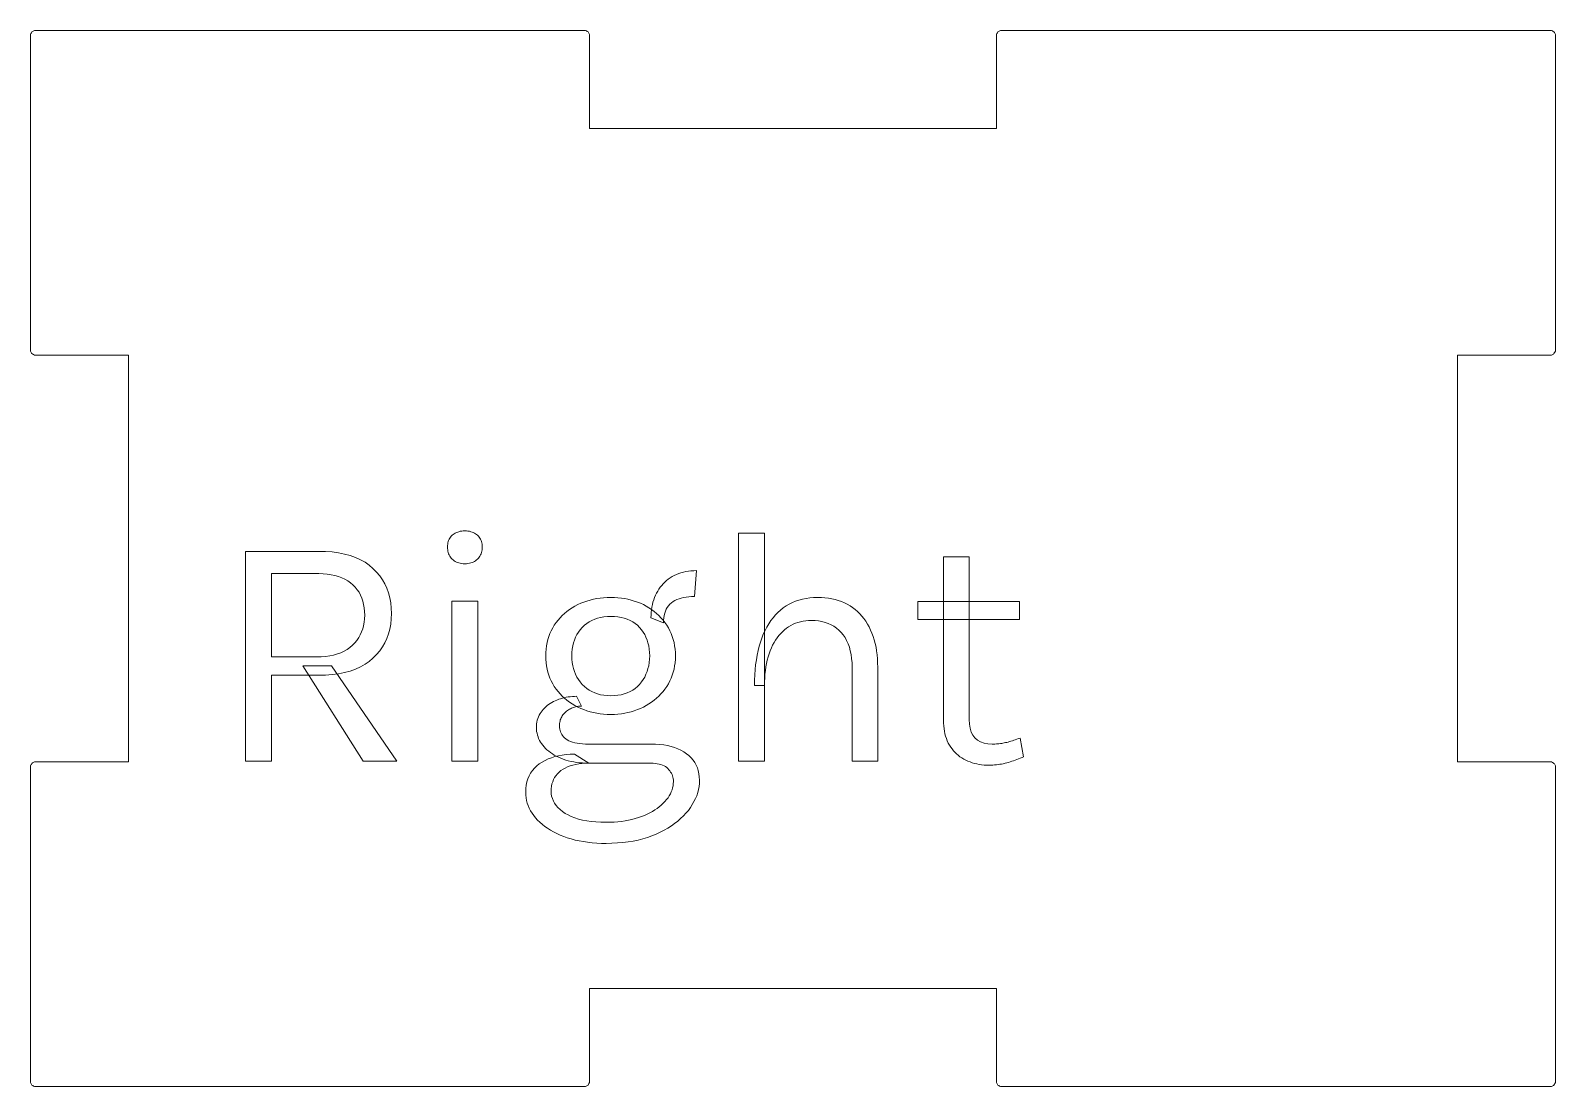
# Model space of a CAD drawing. Header units: inches. Extents: x 0.23 to 4.83, y 0.19 to 3.93.
# Drawn here: x 0.23 to 1.454, y 3.086 to 3.934 of the extents above; entities that cross this region are included whole.
import ezdxf

# ---------------------------------------------------------------- set-up
doc = ezdxf.new("R2010")
doc.units = ezdxf.units.IN
doc.header["$MEASUREMENT"] = 0
doc.layers.get('0').update_dxf_attribs({"lineweight": 5})

msp = doc.modelspace()

# ---------------------------------------------------------------- linework, layer by layer
for p, q in [((0.2303, 3.9314), (0.2299, 3.9306)), ((0.2299, 3.9306), (0.2299, 3.6763)), ((0.2307, 3.9318), (0.2303, 3.9314)), ((0.2311, 3.9326), (0.2307, 3.9318)), ((0.2315, 3.933), (0.2311, 3.9326)), ((0.2331, 3.9338), (0.2315, 3.933)), ((0.6756, 3.9338), (0.2331, 3.9338)), ((0.6764, 3.9334), (0.6756, 3.9338)), ((0.6768, 3.933), (0.6764, 3.9334)), ((0.6776, 3.9326), (0.6768, 3.933)), ((0.678, 3.9322), (0.6776, 3.9326)), ((0.6787, 3.9306), (0.678, 3.9322)), ((0.6787, 3.855), (0.6787, 3.9306)), ((1.0059, 3.9314), (1.0055, 3.9306)), ((1.0055, 3.9306), (1.0055, 3.855)), ((1.0063, 3.9318), (1.0059, 3.9314)), ((1.0067, 3.9326), (1.0063, 3.9318)), ((1.0071, 3.933), (1.0067, 3.9326)), ((1.0087, 3.9338), (1.0071, 3.933)), ((1.4512, 3.9338), (1.0087, 3.9338)), ((1.452, 3.9334), (1.4512, 3.9338)), ((1.4524, 3.933), (1.452, 3.9334)), ((1.4531, 3.9326), (1.4524, 3.933)), ((1.4535, 3.9322), (1.4531, 3.9326)), ((1.4543, 3.9306), (1.4535, 3.9322)), ((1.4543, 3.6763), (1.4543, 3.9306)), ((1.0055, 3.855), (0.6787, 3.855)), ((0.2299, 3.6763), (0.2307, 3.6747)), ((0.2307, 3.6747), (0.2311, 3.6743)), ((0.2311, 3.6743), (0.2319, 3.6739)), ((0.2319, 3.6739), (0.2323, 3.6735)), ((0.2323, 3.6735), (0.2331, 3.6731)), ((1.4512, 3.6731), (1.4528, 3.6739)), ((1.4528, 3.6739), (1.4531, 3.6743)), ((1.4531, 3.6743), (1.4535, 3.6751)), ((1.4535, 3.6751), (1.4539, 3.6755)), ((1.4539, 3.6755), (1.4543, 3.6763)), ((0.2331, 3.6731), (0.3087, 3.6731)), ((0.3087, 3.6731), (0.3087, 3.3464)), ((1.3756, 3.3464), (1.3756, 3.6731)), ((1.3756, 3.6731), (1.4512, 3.6731)), ((0.5665, 3.5261), (0.5671, 3.5269)), ((0.5671, 3.5269), (0.5678, 3.5277)), ((0.5678, 3.5277), (0.5685, 3.5284)), ((0.5685, 3.5284), (0.5692, 3.5291)), ((0.5692, 3.5291), (0.5701, 3.5297)), ((0.5701, 3.5297), (0.571, 3.5302)), ((0.571, 3.5302), (0.5719, 3.5306)), ((0.5719, 3.5306), (0.5729, 3.531)), ((0.5729, 3.531), (0.5739, 3.5313)), ((0.5739, 3.5313), (0.575, 3.5316)), ((0.575, 3.5316), (0.5762, 3.5318)), ((0.5762, 3.5318), (0.5774, 3.5319)), ((0.5774, 3.5319), (0.5787, 3.5319)), ((0.5787, 3.5319), (0.5799, 3.5319)), ((0.5799, 3.5319), (0.5811, 3.5318)), ((0.5811, 3.5318), (0.5823, 3.5316)), ((0.5823, 3.5316), (0.5834, 3.5313)), ((0.5834, 3.5313), (0.5844, 3.531)), ((0.5844, 3.531), (0.5854, 3.5306)), ((0.5854, 3.5306), (0.5864, 3.5302)), ((0.5864, 3.5302), (0.5873, 3.5297)), ((0.5873, 3.5297), (0.5881, 3.5291)), ((0.5881, 3.5291), (0.5889, 3.5284)), ((0.5889, 3.5284), (0.5896, 3.5277)), ((0.5896, 3.5277), (0.5902, 3.5269)), ((0.5902, 3.5269), (0.5908, 3.5261)), ((0.7983, 3.347), (0.7983, 3.53)), ((0.7983, 3.53), (0.8192, 3.53)), ((0.8192, 3.53), (0.8192, 3.347)), ((0.4025, 3.347), (0.4025, 3.5155)), ((0.4025, 3.5155), (0.4613, 3.5155)), ((0.4613, 3.5155), (0.4669, 3.5154)), ((0.4669, 3.5154), (0.4722, 3.515)), ((0.4722, 3.515), (0.4773, 3.5143)), ((0.4773, 3.5143), (0.4821, 3.5133)), ((0.5647, 3.519), (0.5648, 3.5202)), ((0.5648, 3.5178), (0.5647, 3.519)), ((0.5648, 3.5202), (0.5649, 3.5213)), ((0.5649, 3.5167), (0.5648, 3.5178)), ((0.5649, 3.5213), (0.565, 3.5223)), ((0.565, 3.5156), (0.5649, 3.5167)), ((0.565, 3.5223), (0.5653, 3.5234)), ((0.5653, 3.5146), (0.565, 3.5156)), ((0.5653, 3.5234), (0.5656, 3.5243)), ((0.5656, 3.5136), (0.5653, 3.5146)), ((0.5656, 3.5243), (0.5661, 3.5252)), ((0.5661, 3.5252), (0.5665, 3.5261)), ((0.5908, 3.5261), (0.5913, 3.5252)), ((0.5913, 3.5252), (0.5917, 3.5243)), ((0.5917, 3.5243), (0.592, 3.5234)), ((0.592, 3.5146), (0.5917, 3.5136)), ((0.592, 3.5234), (0.5923, 3.5223)), ((0.5923, 3.5156), (0.592, 3.5146)), ((0.5923, 3.5223), (0.5925, 3.5213)), ((0.5925, 3.5167), (0.5923, 3.5156)), ((0.5925, 3.5213), (0.5926, 3.5202)), ((0.5926, 3.5178), (0.5925, 3.5167)), ((0.5926, 3.5202), (0.5926, 3.519)), ((0.5926, 3.519), (0.5926, 3.5178)), ((0.4821, 3.5133), (0.4866, 3.5121)), ((0.4866, 3.5121), (0.4908, 3.5106)), ((0.4908, 3.5106), (0.4948, 3.5088)), ((0.4948, 3.5088), (0.4985, 3.5067)), ((0.4985, 3.5067), (0.5018, 3.5044)), ((0.5018, 3.5044), (0.5049, 3.5018)), ((0.5661, 3.5126), (0.5656, 3.5136)), ((0.5665, 3.5117), (0.5661, 3.5126)), ((0.5671, 3.5109), (0.5665, 3.5117)), ((0.5678, 3.5101), (0.5671, 3.5109)), ((0.5685, 3.5093), (0.5678, 3.5101)), ((0.5692, 3.5086), (0.5685, 3.5093)), ((0.5701, 3.508), (0.5692, 3.5086)), ((0.571, 3.5074), (0.5701, 3.508)), ((0.5719, 3.5069), (0.571, 3.5074)), ((0.5729, 3.5065), (0.5719, 3.5069)), ((0.5739, 3.5062), (0.5729, 3.5065)), ((0.575, 3.5059), (0.5739, 3.5062)), ((0.5762, 3.5058), (0.575, 3.5059)), ((0.5774, 3.5056), (0.5762, 3.5058)), ((0.5787, 3.5056), (0.5774, 3.5056)), ((0.5799, 3.5056), (0.5787, 3.5056)), ((0.5811, 3.5058), (0.5799, 3.5056)), ((0.5823, 3.5059), (0.5811, 3.5058)), ((0.5834, 3.5062), (0.5823, 3.5059)), ((0.5844, 3.5065), (0.5834, 3.5062)), ((0.5854, 3.5069), (0.5844, 3.5065)), ((0.5864, 3.5074), (0.5854, 3.5069)), ((0.5873, 3.508), (0.5864, 3.5074)), ((0.5881, 3.5086), (0.5873, 3.508)), ((0.5889, 3.5093), (0.5881, 3.5086)), ((0.5896, 3.5101), (0.5889, 3.5093)), ((0.5902, 3.5109), (0.5896, 3.5101)), ((0.5908, 3.5117), (0.5902, 3.5109)), ((0.5913, 3.5126), (0.5908, 3.5117)), ((0.5917, 3.5136), (0.5913, 3.5126)), ((0.9629, 3.38), (0.9629, 3.511)), ((0.9629, 3.511), (0.9836, 3.511)), ((0.9836, 3.511), (0.9836, 3.3806)), ((0.4234, 3.4976), (0.4234, 3.4307)), ((0.4613, 3.4976), (0.4234, 3.4976)), ((0.4648, 3.4975), (0.4613, 3.4976)), ((0.4682, 3.4972), (0.4648, 3.4975)), ((0.4713, 3.4967), (0.4682, 3.4972)), ((0.4744, 3.4961), (0.4713, 3.4967)), ((0.4772, 3.4953), (0.4744, 3.4961)), ((0.4799, 3.4943), (0.4772, 3.4953)), ((0.4824, 3.4931), (0.4799, 3.4943)), ((0.4847, 3.4918), (0.4824, 3.4931)), ((0.4869, 3.4903), (0.4847, 3.4918)), ((0.4888, 3.4886), (0.4869, 3.4903)), ((0.5049, 3.5018), (0.5078, 3.4989)), ((0.5078, 3.4989), (0.5103, 3.4959)), ((0.5103, 3.4959), (0.5125, 3.4927)), ((0.5125, 3.4927), (0.5144, 3.4894)), ((0.7379, 3.4895), (0.7392, 3.4908)), ((0.7392, 3.4908), (0.7406, 3.492)), ((0.7406, 3.492), (0.742, 3.4931)), ((0.742, 3.4931), (0.7436, 3.4942)), ((0.7436, 3.4942), (0.7452, 3.4952)), ((0.7452, 3.4952), (0.7468, 3.4961)), ((0.7468, 3.4961), (0.7486, 3.4969)), ((0.7486, 3.4969), (0.7504, 3.4976)), ((0.7504, 3.4976), (0.7522, 3.4982)), ((0.7522, 3.4982), (0.7541, 3.4988)), ((0.7541, 3.4988), (0.7561, 3.4992)), ((0.7561, 3.4992), (0.7581, 3.4995)), ((0.7581, 3.4995), (0.7602, 3.4998)), ((0.7602, 3.4998), (0.7624, 3.4999)), ((0.7624, 3.4999), (0.7646, 3.5)), ((0.7646, 3.5), (0.763, 3.4793)), ((0.4906, 3.4867), (0.4888, 3.4886)), ((0.4922, 3.4847), (0.4906, 3.4867)), ((0.4937, 3.4826), (0.4922, 3.4847)), ((0.4949, 3.4804), (0.4937, 3.4826)), ((0.4959, 3.478), (0.4949, 3.4804)), ((0.4968, 3.4755), (0.4959, 3.478)), ((0.5144, 3.4894), (0.516, 3.4859)), ((0.516, 3.4859), (0.5174, 3.4822)), ((0.5174, 3.4822), (0.5184, 3.4783)), ((0.5184, 3.4783), (0.5192, 3.4742)), ((0.6819, 3.477), (0.6846, 3.4776)), ((0.6846, 3.4776), (0.6873, 3.478)), ((0.6873, 3.478), (0.6901, 3.4783)), ((0.6901, 3.4783), (0.693, 3.4784)), ((0.693, 3.4784), (0.6959, 3.4785)), ((0.6959, 3.4785), (0.6988, 3.4784)), ((0.6988, 3.4784), (0.7016, 3.4783)), ((0.7016, 3.4783), (0.7043, 3.478)), ((0.7043, 3.478), (0.707, 3.4776)), ((0.707, 3.4776), (0.7096, 3.477)), ((0.7303, 3.4766), (0.731, 3.4784)), ((0.731, 3.4784), (0.7317, 3.4802)), ((0.7317, 3.4802), (0.7326, 3.4819)), ((0.7326, 3.4819), (0.7335, 3.4836)), ((0.7335, 3.4836), (0.7345, 3.4852)), ((0.7345, 3.4852), (0.7356, 3.4867)), ((0.7356, 3.4867), (0.7367, 3.4881)), ((0.7367, 3.4881), (0.7379, 3.4895)), ((0.7506, 3.4774), (0.7489, 3.4768)), ((0.7524, 3.478), (0.7506, 3.4774)), ((0.7543, 3.4785), (0.7524, 3.478)), ((0.7563, 3.4788), (0.7543, 3.4785)), ((0.7584, 3.4791), (0.7563, 3.4788)), ((0.7607, 3.4793), (0.7584, 3.4791)), ((0.763, 3.4793), (0.7607, 3.4793)), ((0.8497, 3.4772), (0.8526, 3.4777)), ((0.8526, 3.4777), (0.8556, 3.4782)), ((0.8556, 3.4782), (0.8587, 3.4784)), ((0.8587, 3.4784), (0.8619, 3.4785)), ((0.8619, 3.4785), (0.8649, 3.4784)), ((0.8649, 3.4784), (0.8678, 3.4782)), ((0.8678, 3.4782), (0.8706, 3.4779)), ((0.8706, 3.4779), (0.8733, 3.4774)), ((0.8733, 3.4774), (0.876, 3.4768)), ((0.4974, 3.4729), (0.4968, 3.4755)), ((0.4979, 3.4701), (0.4974, 3.4729)), ((0.4982, 3.4673), (0.4979, 3.4701)), ((0.4983, 3.4643), (0.4982, 3.4673)), ((0.5192, 3.4742), (0.5196, 3.47)), ((0.5196, 3.47), (0.5198, 3.4656)), ((0.5198, 3.4656), (0.5196, 3.4613)), ((0.5682, 3.347), (0.5682, 3.4755)), ((0.5682, 3.4755), (0.5891, 3.4755)), ((0.5891, 3.4755), (0.5891, 3.347)), ((0.6568, 3.4639), (0.6587, 3.4656)), ((0.6587, 3.4656), (0.6606, 3.4672)), ((0.6606, 3.4672), (0.6626, 3.4687)), ((0.6626, 3.4687), (0.6647, 3.4701)), ((0.6647, 3.4701), (0.667, 3.4715)), ((0.667, 3.4715), (0.6693, 3.4727)), ((0.6693, 3.4727), (0.6717, 3.4738)), ((0.6717, 3.4738), (0.6742, 3.4748)), ((0.6742, 3.4748), (0.6767, 3.4756)), ((0.6767, 3.4756), (0.6792, 3.4764)), ((0.6792, 3.4764), (0.6819, 3.477)), ((0.7096, 3.477), (0.7122, 3.4764)), ((0.7122, 3.4764), (0.7147, 3.4756)), ((0.7147, 3.4756), (0.7172, 3.4748)), ((0.7172, 3.4748), (0.7197, 3.4738)), ((0.7197, 3.4738), (0.722, 3.4727)), ((0.722, 3.4727), (0.7243, 3.4715)), ((0.7243, 3.4715), (0.7265, 3.4701)), ((0.7265, 3.4701), (0.7286, 3.4687)), ((0.7282, 3.4644), (0.7283, 3.4665)), ((0.7283, 3.4665), (0.7285, 3.4686)), ((0.7285, 3.4686), (0.7288, 3.4707)), ((0.7286, 3.4687), (0.7307, 3.4672)), ((0.7288, 3.4707), (0.7293, 3.4727)), ((0.7293, 3.4727), (0.7297, 3.4747)), ((0.7297, 3.4747), (0.7303, 3.4766)), ((0.7307, 3.4672), (0.7326, 3.4656)), ((0.7326, 3.4656), (0.7344, 3.4639)), ((0.7391, 3.4659), (0.7386, 3.4641)), ((0.7397, 3.4675), (0.7391, 3.4659)), ((0.7404, 3.4691), (0.7397, 3.4675)), ((0.7412, 3.4705), (0.7404, 3.4691)), ((0.7422, 3.4718), (0.7412, 3.4705)), ((0.7433, 3.473), (0.7422, 3.4718)), ((0.7445, 3.4741), (0.7433, 3.473)), ((0.7458, 3.4751), (0.7445, 3.4741)), ((0.7473, 3.476), (0.7458, 3.4751)), ((0.7489, 3.4768), (0.7473, 3.476)), ((0.828, 3.4644), (0.83, 3.4665)), ((0.83, 3.4665), (0.8321, 3.4684)), ((0.8321, 3.4684), (0.8343, 3.4701)), ((0.8343, 3.4701), (0.8367, 3.4717)), ((0.8367, 3.4717), (0.8391, 3.4731)), ((0.8391, 3.4731), (0.8416, 3.4744)), ((0.8416, 3.4744), (0.8442, 3.4755)), ((0.8442, 3.4755), (0.8469, 3.4764)), ((0.8469, 3.4764), (0.8497, 3.4772)), ((0.876, 3.4768), (0.8785, 3.4761)), ((0.8785, 3.4761), (0.881, 3.4752)), ((0.881, 3.4752), (0.8834, 3.4742)), ((0.8834, 3.4742), (0.8857, 3.473)), ((0.8857, 3.473), (0.8879, 3.4717)), ((0.8879, 3.4717), (0.89, 3.4703)), ((0.89, 3.4703), (0.892, 3.4688)), ((0.892, 3.4688), (0.8939, 3.4671)), ((0.8939, 3.4671), (0.8957, 3.4654)), ((0.8957, 3.4654), (0.8974, 3.4635)), ((0.9423, 3.4608), (0.9423, 3.4753)), ((0.9423, 3.4753), (1.0241, 3.4753)), ((1.0241, 3.4753), (1.0241, 3.4608)), ((0.4958, 3.4508), (0.4967, 3.4533)), ((0.4967, 3.4533), (0.4974, 3.4558)), ((0.4974, 3.4558), (0.4979, 3.4586)), ((0.4979, 3.4586), (0.4982, 3.4613)), ((0.4982, 3.4613), (0.4983, 3.4643)), ((0.5184, 3.4531), (0.5174, 3.4492)), ((0.5192, 3.4571), (0.5184, 3.4531)), ((0.5196, 3.4613), (0.5192, 3.4571)), ((0.648, 3.4518), (0.6492, 3.4541)), ((0.6492, 3.4541), (0.6505, 3.4562)), ((0.6505, 3.4562), (0.6519, 3.4583)), ((0.6519, 3.4583), (0.6535, 3.4603)), ((0.6535, 3.4603), (0.6551, 3.4622)), ((0.6551, 3.4622), (0.6568, 3.4639)), ((0.6729, 3.4544), (0.6713, 3.4526)), ((0.6747, 3.4561), (0.6729, 3.4544)), ((0.6765, 3.4576), (0.6747, 3.4561)), ((0.6785, 3.4589), (0.6765, 3.4576)), ((0.6806, 3.46), (0.6785, 3.4589)), ((0.6829, 3.461), (0.6806, 3.46)), ((0.6852, 3.4618), (0.6829, 3.461)), ((0.6877, 3.4624), (0.6852, 3.4618)), ((0.6903, 3.4628), (0.6877, 3.4624)), ((0.6931, 3.4631), (0.6903, 3.4628)), ((0.6959, 3.4632), (0.6931, 3.4631)), ((0.6988, 3.4631), (0.6959, 3.4632)), ((0.7016, 3.4628), (0.6988, 3.4631)), ((0.7042, 3.4624), (0.7016, 3.4628)), ((0.7067, 3.4618), (0.7042, 3.4624)), ((0.7091, 3.461), (0.7067, 3.4618)), ((0.7113, 3.46), (0.7091, 3.461)), ((0.7134, 3.4589), (0.7113, 3.46)), ((0.7153, 3.4576), (0.7134, 3.4589)), ((0.7172, 3.4561), (0.7153, 3.4576)), ((0.7189, 3.4544), (0.7172, 3.4561)), ((0.7204, 3.4526), (0.7189, 3.4544)), ((0.7281, 3.4621), (0.7282, 3.4644)), ((0.7381, 3.4581), (0.7281, 3.4621)), ((0.7344, 3.4639), (0.7361, 3.4622)), ((0.7361, 3.4622), (0.7378, 3.4603)), ((0.7378, 3.4603), (0.7393, 3.4583)), ((0.7383, 3.4622), (0.7381, 3.4602)), ((0.7381, 3.4602), (0.7381, 3.4581)), ((0.7386, 3.4641), (0.7383, 3.4622)), ((0.7393, 3.4583), (0.7407, 3.4562)), ((0.7407, 3.4562), (0.7421, 3.4541)), ((0.7421, 3.4541), (0.7432, 3.4518)), ((0.8197, 3.4519), (0.8211, 3.4547)), ((0.8211, 3.4547), (0.8227, 3.4574)), ((0.8227, 3.4574), (0.8244, 3.4599)), ((0.8244, 3.4599), (0.8261, 3.4622)), ((0.8261, 3.4622), (0.828, 3.4644)), ((0.8368, 3.4537), (0.8352, 3.4524)), ((0.8385, 3.4549), (0.8368, 3.4537)), ((0.8403, 3.456), (0.8385, 3.4549)), ((0.8422, 3.4569), (0.8403, 3.456)), ((0.8441, 3.4577), (0.8422, 3.4569)), ((0.846, 3.4584), (0.8441, 3.4577)), ((0.8481, 3.459), (0.846, 3.4584)), ((0.8502, 3.4594), (0.8481, 3.459)), ((0.8523, 3.4597), (0.8502, 3.4594)), ((0.8545, 3.4599), (0.8523, 3.4597)), ((0.8568, 3.46), (0.8545, 3.4599)), ((0.8598, 3.4599), (0.8568, 3.46)), ((0.8626, 3.4596), (0.8598, 3.4599)), ((0.8653, 3.4591), (0.8626, 3.4596)), ((0.8679, 3.4584), (0.8653, 3.4591)), ((0.8704, 3.4576), (0.8679, 3.4584)), ((0.8727, 3.4565), (0.8704, 3.4576)), ((0.8749, 3.4553), (0.8727, 3.4565)), ((0.877, 3.4538), (0.8749, 3.4553)), ((0.8789, 3.4522), (0.877, 3.4538)), ((0.8974, 3.4635), (0.899, 3.4615)), ((0.899, 3.4615), (0.9005, 3.4594)), ((0.9005, 3.4594), (0.9019, 3.4571)), ((0.9019, 3.4571), (0.9032, 3.4548)), ((0.9032, 3.4548), (0.9044, 3.4523)), ((1.0241, 3.4608), (0.9423, 3.4608)), ((0.4884, 3.4401), (0.4903, 3.442)), ((0.4903, 3.442), (0.492, 3.444)), ((0.492, 3.444), (0.4935, 3.4462)), ((0.4935, 3.4462), (0.4947, 3.4484)), ((0.4947, 3.4484), (0.4958, 3.4508)), ((0.5144, 3.4421), (0.5125, 3.4387)), ((0.516, 3.4456), (0.5144, 3.4421)), ((0.5174, 3.4492), (0.516, 3.4456)), ((0.6442, 3.4397), (0.6447, 3.4422)), ((0.6447, 3.4422), (0.6453, 3.4448)), ((0.6453, 3.4448), (0.6461, 3.4472)), ((0.6461, 3.4472), (0.647, 3.4496)), ((0.647, 3.4496), (0.648, 3.4518)), ((0.6659, 3.442), (0.6653, 3.4395)), ((0.6666, 3.4443), (0.6659, 3.442)), ((0.6676, 3.4465), (0.6666, 3.4443)), ((0.6686, 3.4487), (0.6676, 3.4465)), ((0.6699, 3.4507), (0.6686, 3.4487)), ((0.6713, 3.4526), (0.6699, 3.4507)), ((0.7218, 3.4507), (0.7204, 3.4526)), ((0.7231, 3.4487), (0.7218, 3.4507)), ((0.7241, 3.4465), (0.7231, 3.4487)), ((0.725, 3.4443), (0.7241, 3.4465)), ((0.7257, 3.442), (0.725, 3.4443)), ((0.7263, 3.4395), (0.7257, 3.442)), ((0.7432, 3.4518), (0.7443, 3.4496)), ((0.7443, 3.4496), (0.7452, 3.4472)), ((0.7452, 3.4472), (0.746, 3.4448)), ((0.746, 3.4448), (0.7466, 3.4422)), ((0.7466, 3.4422), (0.7471, 3.4397)), ((0.815, 3.4393), (0.816, 3.4427)), ((0.816, 3.4427), (0.8171, 3.4459)), ((0.8171, 3.4459), (0.8183, 3.449)), ((0.8183, 3.449), (0.8197, 3.4519)), ((0.8269, 3.4422), (0.8258, 3.4401)), ((0.8281, 3.4441), (0.8269, 3.4422)), ((0.8293, 3.446), (0.8281, 3.4441)), ((0.8307, 3.4478), (0.8293, 3.446)), ((0.8321, 3.4494), (0.8307, 3.4478)), ((0.8336, 3.4509), (0.8321, 3.4494)), ((0.8352, 3.4524), (0.8336, 3.4509)), ((0.8808, 3.4504), (0.8789, 3.4522)), ((0.8824, 3.4484), (0.8808, 3.4504)), ((0.8839, 3.4462), (0.8824, 3.4484)), ((0.8852, 3.4438), (0.8839, 3.4462)), ((0.8864, 3.4413), (0.8852, 3.4438)), ((0.8874, 3.4386), (0.8864, 3.4413)), ((0.9044, 3.4523), (0.9055, 3.4498)), ((0.9055, 3.4498), (0.9065, 3.4471)), ((0.9065, 3.4471), (0.9074, 3.4444)), ((0.9074, 3.4444), (0.9081, 3.4415)), ((0.9081, 3.4415), (0.9088, 3.4386)), ((0.4234, 3.4307), (0.4597, 3.4307)), ((0.4597, 3.4307), (0.4633, 3.4308)), ((0.4633, 3.4308), (0.4669, 3.4311)), ((0.4669, 3.4311), (0.4702, 3.4316)), ((0.4702, 3.4316), (0.4733, 3.4322)), ((0.4733, 3.4322), (0.4763, 3.4331)), ((0.4763, 3.4331), (0.4791, 3.4341)), ((0.4791, 3.4341), (0.4817, 3.4353)), ((0.4817, 3.4353), (0.4841, 3.4367)), ((0.4841, 3.4367), (0.4864, 3.4383)), ((0.4864, 3.4383), (0.4884, 3.4401)), ((0.5049, 3.4297), (0.5018, 3.4271)), ((0.5078, 3.4326), (0.5049, 3.4297)), ((0.5103, 3.4356), (0.5078, 3.4326)), ((0.5125, 3.4387), (0.5103, 3.4356)), ((0.6436, 3.4315), (0.6437, 3.4343)), ((0.6437, 3.4288), (0.6436, 3.4315)), ((0.6437, 3.4343), (0.6439, 3.437)), ((0.6439, 3.4261), (0.6437, 3.4288)), ((0.6439, 3.437), (0.6442, 3.4397)), ((0.6646, 3.4343), (0.6645, 3.4315)), ((0.6645, 3.4315), (0.6646, 3.4289)), ((0.6649, 3.437), (0.6646, 3.4343)), ((0.6646, 3.4289), (0.6649, 3.4262)), ((0.6653, 3.4395), (0.6649, 3.437)), ((0.7267, 3.437), (0.7263, 3.4395)), ((0.727, 3.4343), (0.7267, 3.437)), ((0.7267, 3.4262), (0.727, 3.4289)), ((0.7271, 3.4315), (0.727, 3.4343)), ((0.727, 3.4289), (0.7271, 3.4315)), ((0.7471, 3.4397), (0.7475, 3.437)), ((0.7475, 3.437), (0.7477, 3.4343)), ((0.7477, 3.4288), (0.7475, 3.4261)), ((0.7477, 3.4343), (0.7477, 3.4315)), ((0.7477, 3.4315), (0.7477, 3.4288)), ((0.8121, 3.4245), (0.8127, 3.4284)), ((0.8127, 3.4284), (0.8133, 3.4322)), ((0.8133, 3.4322), (0.8141, 3.4358)), ((0.8141, 3.4358), (0.815, 3.4393)), ((0.8222, 3.4308), (0.8215, 3.4282)), ((0.8229, 3.4332), (0.8222, 3.4308)), ((0.8238, 3.4356), (0.8229, 3.4332)), ((0.8248, 3.4379), (0.8238, 3.4356)), ((0.8258, 3.4401), (0.8248, 3.4379)), ((0.8881, 3.4357), (0.8874, 3.4386)), ((0.8888, 3.4327), (0.8881, 3.4357)), ((0.8892, 3.4294), (0.8888, 3.4327)), ((0.8895, 3.426), (0.8892, 3.4294)), ((0.9088, 3.4386), (0.9093, 3.4355)), ((0.9093, 3.4355), (0.9097, 3.4324)), ((0.9097, 3.4324), (0.91, 3.4291)), ((0.91, 3.4291), (0.9101, 3.4258)), ((0.497, 3.347), (0.4486, 3.4235)), ((0.4486, 3.4235), (0.4715, 3.4235)), ((0.4669, 3.4161), (0.4613, 3.416)), ((0.4722, 3.4165), (0.4669, 3.4161)), ((0.4715, 3.4235), (0.5241, 3.347)), ((0.4773, 3.4172), (0.4722, 3.4165)), ((0.4821, 3.4182), (0.4773, 3.4172)), ((0.4866, 3.4194), (0.4821, 3.4182)), ((0.4908, 3.4209), (0.4866, 3.4194)), ((0.4948, 3.4227), (0.4908, 3.4209)), ((0.4985, 3.4248), (0.4948, 3.4227)), ((0.5018, 3.4271), (0.4985, 3.4248)), ((0.6442, 3.4235), (0.6439, 3.4261)), ((0.6447, 3.4209), (0.6442, 3.4235)), ((0.6453, 3.4184), (0.6447, 3.4209)), ((0.6461, 3.416), (0.6453, 3.4184)), ((0.6649, 3.4262), (0.6653, 3.4237)), ((0.6653, 3.4237), (0.6659, 3.4213)), ((0.6659, 3.4213), (0.6666, 3.419)), ((0.6666, 3.419), (0.6676, 3.4168)), ((0.6676, 3.4168), (0.6686, 3.4146)), ((0.7231, 3.4146), (0.7241, 3.4168)), ((0.7241, 3.4168), (0.725, 3.419)), ((0.725, 3.419), (0.7257, 3.4213)), ((0.7257, 3.4213), (0.7263, 3.4237)), ((0.7263, 3.4237), (0.7267, 3.4262)), ((0.746, 3.4184), (0.7452, 3.416)), ((0.7466, 3.4209), (0.746, 3.4184)), ((0.7471, 3.4235), (0.7466, 3.4209)), ((0.7475, 3.4261), (0.7471, 3.4235)), ((0.8113, 3.4121), (0.8114, 3.4164)), ((0.8114, 3.4164), (0.8117, 3.4205)), ((0.8117, 3.4205), (0.8121, 3.4245)), ((0.8196, 3.417), (0.8194, 3.414)), ((0.82, 3.4199), (0.8196, 3.417)), ((0.8204, 3.4228), (0.82, 3.4199)), ((0.8209, 3.4255), (0.8204, 3.4228)), ((0.8215, 3.4282), (0.8209, 3.4255)), ((0.8895, 3.4224), (0.8895, 3.426)), ((0.8895, 3.347), (0.8895, 3.4224)), ((0.9101, 3.4258), (0.9102, 3.4224)), ((0.9102, 3.4224), (0.9102, 3.347)), ((0.4613, 3.416), (0.4234, 3.416)), ((0.4234, 3.416), (0.4234, 3.347)), ((0.647, 3.4136), (0.6461, 3.416)), ((0.648, 3.4114), (0.647, 3.4136)), ((0.6492, 3.4091), (0.648, 3.4114)), ((0.6505, 3.407), (0.6492, 3.4091)), ((0.6519, 3.4049), (0.6505, 3.407)), ((0.6535, 3.4029), (0.6519, 3.4049)), ((0.6686, 3.4146), (0.6699, 3.4126)), ((0.6699, 3.4126), (0.6713, 3.4106)), ((0.6713, 3.4106), (0.6729, 3.4087)), ((0.6729, 3.4087), (0.6747, 3.407)), ((0.6747, 3.407), (0.6765, 3.4054)), ((0.6765, 3.4054), (0.6785, 3.4041)), ((0.6785, 3.4041), (0.6806, 3.4029)), ((0.7113, 3.4029), (0.7134, 3.4041)), ((0.7134, 3.4041), (0.7153, 3.4054)), ((0.7153, 3.4054), (0.7172, 3.407)), ((0.7172, 3.407), (0.7189, 3.4087)), ((0.7189, 3.4087), (0.7204, 3.4106)), ((0.7204, 3.4106), (0.7218, 3.4126)), ((0.7218, 3.4126), (0.7231, 3.4146)), ((0.7393, 3.4049), (0.7378, 3.4029)), ((0.7407, 3.407), (0.7393, 3.4049)), ((0.7421, 3.4091), (0.7407, 3.407)), ((0.7432, 3.4114), (0.7421, 3.4091)), ((0.7443, 3.4136), (0.7432, 3.4114)), ((0.7452, 3.416), (0.7443, 3.4136)), ((0.8112, 3.4077), (0.8113, 3.4121)), ((0.8192, 3.4077), (0.8112, 3.4077)), ((0.8193, 3.4109), (0.8192, 3.4077)), ((0.8194, 3.414), (0.8193, 3.4109)), ((0.6447, 3.3916), (0.6459, 3.3925)), ((0.6459, 3.3925), (0.6471, 3.3933)), ((0.6471, 3.3933), (0.6484, 3.3941)), ((0.6484, 3.3941), (0.6497, 3.3948)), ((0.6497, 3.3948), (0.6511, 3.3955)), ((0.6511, 3.3955), (0.6525, 3.3961)), ((0.6525, 3.3961), (0.654, 3.3967)), ((0.6551, 3.401), (0.6535, 3.4029)), ((0.654, 3.3967), (0.6555, 3.3972)), ((0.6568, 3.3992), (0.6551, 3.401)), ((0.6555, 3.3972), (0.657, 3.3976)), ((0.6587, 3.3975), (0.6568, 3.3992)), ((0.657, 3.3976), (0.6586, 3.398)), ((0.6586, 3.398), (0.6601, 3.3983)), ((0.6606, 3.396), (0.6587, 3.3975)), ((0.6601, 3.3983), (0.6617, 3.3986)), ((0.6626, 3.3944), (0.6606, 3.396)), ((0.6617, 3.3986), (0.6633, 3.3988)), ((0.6647, 3.393), (0.6626, 3.3944)), ((0.6633, 3.3988), (0.665, 3.399)), ((0.667, 3.3917), (0.6647, 3.393)), ((0.665, 3.399), (0.6666, 3.399)), ((0.6666, 3.399), (0.6683, 3.3991)), ((0.6693, 3.3905), (0.667, 3.3917)), ((0.6683, 3.3991), (0.6723, 3.3913)), ((0.6806, 3.4029), (0.6829, 3.4019)), ((0.6829, 3.4019), (0.6852, 3.4011)), ((0.6852, 3.4011), (0.6877, 3.4004)), ((0.6877, 3.4004), (0.6903, 3.4)), ((0.6903, 3.4), (0.6931, 3.3997)), ((0.6931, 3.3997), (0.6959, 3.3996)), ((0.6959, 3.3996), (0.6988, 3.3997)), ((0.6988, 3.3997), (0.7016, 3.4)), ((0.7016, 3.4), (0.7042, 3.4004)), ((0.7042, 3.4004), (0.7067, 3.4011)), ((0.7067, 3.4011), (0.7091, 3.4019)), ((0.7091, 3.4019), (0.7113, 3.4029)), ((0.7243, 3.3917), (0.722, 3.3905)), ((0.7265, 3.393), (0.7243, 3.3917)), ((0.7286, 3.3944), (0.7265, 3.393)), ((0.7307, 3.396), (0.7286, 3.3944)), ((0.7326, 3.3975), (0.7307, 3.396)), ((0.7344, 3.3992), (0.7326, 3.3975)), ((0.7361, 3.401), (0.7344, 3.3992)), ((0.7378, 3.4029), (0.7361, 3.401)), ((0.6365, 3.3784), (0.6368, 3.3799)), ((0.6368, 3.3799), (0.6372, 3.3813)), ((0.6372, 3.3813), (0.6377, 3.3826)), ((0.6377, 3.3826), (0.6383, 3.3839)), ((0.6383, 3.3839), (0.639, 3.3852)), ((0.639, 3.3852), (0.6398, 3.3864)), ((0.6398, 3.3864), (0.6407, 3.3875)), ((0.6407, 3.3875), (0.6416, 3.3886)), ((0.6416, 3.3886), (0.6426, 3.3897)), ((0.6426, 3.3897), (0.6436, 3.3907)), ((0.6436, 3.3907), (0.6447, 3.3916)), ((0.6553, 3.3801), (0.6551, 3.3792)), ((0.6556, 3.381), (0.6553, 3.3801)), ((0.6559, 3.3818), (0.6556, 3.381)), ((0.6564, 3.3826), (0.6559, 3.3818)), ((0.6568, 3.3834), (0.6564, 3.3826)), ((0.6574, 3.3841), (0.6568, 3.3834)), ((0.6579, 3.3848), (0.6574, 3.3841)), ((0.6585, 3.3854), (0.6579, 3.3848)), ((0.6591, 3.3861), (0.6585, 3.3854)), ((0.6598, 3.3867), (0.6591, 3.3861)), ((0.6604, 3.3872), (0.6598, 3.3867)), ((0.6611, 3.3878), (0.6604, 3.3872)), ((0.6619, 3.3882), (0.6611, 3.3878)), ((0.6626, 3.3887), (0.6619, 3.3882)), ((0.6634, 3.3891), (0.6626, 3.3887)), ((0.6642, 3.3895), (0.6634, 3.3891)), ((0.665, 3.3898), (0.6642, 3.3895)), ((0.6658, 3.3901), (0.665, 3.3898)), ((0.6667, 3.3904), (0.6658, 3.3901)), ((0.6675, 3.3906), (0.6667, 3.3904)), ((0.6683, 3.3908), (0.6675, 3.3906)), ((0.6691, 3.391), (0.6683, 3.3908)), ((0.6699, 3.3911), (0.6691, 3.391)), ((0.6717, 3.3894), (0.6693, 3.3905)), ((0.6707, 3.3912), (0.6699, 3.3911)), ((0.6715, 3.3913), (0.6707, 3.3912)), ((0.6723, 3.3913), (0.6715, 3.3913)), ((0.6742, 3.3884), (0.6717, 3.3894)), ((0.6767, 3.3875), (0.6742, 3.3884)), ((0.6792, 3.3867), (0.6767, 3.3875)), ((0.6819, 3.3861), (0.6792, 3.3867)), ((0.6846, 3.3855), (0.6819, 3.3861)), ((0.6873, 3.3851), (0.6846, 3.3855)), ((0.6901, 3.3848), (0.6873, 3.3851)), ((0.693, 3.3846), (0.6901, 3.3848)), ((0.6959, 3.3846), (0.693, 3.3846)), ((0.6988, 3.3846), (0.6959, 3.3846)), ((0.7016, 3.3848), (0.6988, 3.3846)), ((0.7043, 3.3851), (0.7016, 3.3848)), ((0.707, 3.3855), (0.7043, 3.3851)), ((0.7096, 3.3861), (0.707, 3.3855)), ((0.7122, 3.3867), (0.7096, 3.3861)), ((0.7147, 3.3875), (0.7122, 3.3867)), ((0.7172, 3.3884), (0.7147, 3.3875)), ((0.7197, 3.3894), (0.7172, 3.3884)), ((0.722, 3.3905), (0.7197, 3.3894)), ((0.963, 3.3776), (0.9629, 3.38)), ((0.9836, 3.3806), (0.9838, 3.3768)), ((0.6361, 3.3754), (0.6363, 3.377)), ((0.6361, 3.3738), (0.6361, 3.3754)), ((0.6361, 3.3723), (0.6361, 3.3738)), ((0.6363, 3.3708), (0.6361, 3.3723)), ((0.6363, 3.377), (0.6365, 3.3784)), ((0.6366, 3.3694), (0.6363, 3.3708)), ((0.6369, 3.3679), (0.6366, 3.3694)), ((0.6374, 3.3665), (0.6369, 3.3679)), ((0.6547, 3.3773), (0.6546, 3.3762)), ((0.6546, 3.3762), (0.6546, 3.3752)), ((0.6546, 3.3752), (0.6547, 3.374)), ((0.6549, 3.3782), (0.6547, 3.3773)), ((0.6547, 3.374), (0.6548, 3.3728)), ((0.6548, 3.3728), (0.6551, 3.3717)), ((0.6551, 3.3792), (0.6549, 3.3782)), ((0.6551, 3.3717), (0.6554, 3.3706)), ((0.6554, 3.3706), (0.6559, 3.3695)), ((0.6559, 3.3695), (0.6564, 3.3685)), ((0.6564, 3.3685), (0.6571, 3.3675)), ((0.6571, 3.3675), (0.6579, 3.3666)), ((0.9631, 3.3753), (0.963, 3.3776)), ((0.9634, 3.3731), (0.9631, 3.3753)), ((0.9637, 3.371), (0.9634, 3.3731)), ((0.9641, 3.3689), (0.9637, 3.371)), ((0.9647, 3.367), (0.9641, 3.3689)), ((0.9838, 3.3768), (0.9843, 3.3734)), ((0.9843, 3.3734), (0.9853, 3.3704)), ((0.9853, 3.3704), (0.9866, 3.3678)), ((0.9866, 3.3678), (0.9882, 3.3657)), ((0.6379, 3.3651), (0.6374, 3.3665)), ((0.6386, 3.3637), (0.6379, 3.3651)), ((0.6394, 3.3624), (0.6386, 3.3637)), ((0.6402, 3.3611), (0.6394, 3.3624)), ((0.6412, 3.3598), (0.6402, 3.3611)), ((0.6423, 3.3585), (0.6412, 3.3598)), ((0.6434, 3.3573), (0.6423, 3.3585)), ((0.6446, 3.3561), (0.6434, 3.3573)), ((0.646, 3.355), (0.6446, 3.3561)), ((0.6474, 3.3539), (0.646, 3.355)), ((0.6579, 3.3666), (0.6587, 3.3657)), ((0.6587, 3.3657), (0.6597, 3.3649)), ((0.6597, 3.3649), (0.6608, 3.3641)), ((0.6608, 3.3641), (0.6621, 3.3634)), ((0.6621, 3.3634), (0.6635, 3.3627)), ((0.6635, 3.3627), (0.6651, 3.3622)), ((0.6651, 3.3622), (0.6669, 3.3617)), ((0.6669, 3.3617), (0.6688, 3.3614)), ((0.6688, 3.3614), (0.6709, 3.3611)), ((0.6709, 3.3611), (0.6732, 3.3609)), ((0.6732, 3.3609), (0.6756, 3.3607)), ((0.6756, 3.3607), (0.6782, 3.3607)), ((0.6782, 3.3607), (0.7281, 3.3607)), ((0.7281, 3.3607), (0.7317, 3.3606)), ((0.7317, 3.3606), (0.7351, 3.3604)), ((0.7351, 3.3604), (0.7383, 3.36)), ((0.7383, 3.36), (0.7414, 3.3595)), ((0.7414, 3.3595), (0.7443, 3.3588)), ((0.7443, 3.3588), (0.7471, 3.3579)), ((0.7471, 3.3579), (0.7497, 3.3569)), ((0.7497, 3.3569), (0.7522, 3.3558)), ((0.7522, 3.3558), (0.7545, 3.3545)), ((0.9653, 3.3651), (0.9647, 3.367)), ((0.966, 3.3633), (0.9653, 3.3651)), ((0.9668, 3.3615), (0.966, 3.3633)), ((0.9678, 3.3599), (0.9668, 3.3615)), ((0.9688, 3.3583), (0.9678, 3.3599)), ((0.9698, 3.3568), (0.9688, 3.3583)), ((0.971, 3.3554), (0.9698, 3.3568)), ((0.9722, 3.3541), (0.971, 3.3554)), ((0.9882, 3.3657), (0.9903, 3.3639)), ((0.9903, 3.3639), (0.9927, 3.3625)), ((0.9927, 3.3625), (0.9955, 3.3615)), ((0.9955, 3.3615), (0.9986, 3.3609)), ((0.9986, 3.3609), (1.0021, 3.3607)), ((1.0021, 3.3607), (1.0032, 3.3607)), ((1.0032, 3.3607), (1.0043, 3.3607)), ((1.0043, 3.3607), (1.0054, 3.3608)), ((1.0054, 3.3608), (1.0065, 3.3609)), ((1.0065, 3.3609), (1.0075, 3.361)), ((1.0075, 3.361), (1.0086, 3.3611)), ((1.0086, 3.3611), (1.0097, 3.3613)), ((1.0097, 3.3613), (1.0107, 3.3615)), ((1.0107, 3.3615), (1.0118, 3.3617)), ((1.0118, 3.3617), (1.0128, 3.3619)), ((1.0128, 3.3619), (1.0138, 3.3621)), ((1.0138, 3.3621), (1.0149, 3.3624)), ((1.0149, 3.3624), (1.016, 3.3627)), ((1.016, 3.3627), (1.0171, 3.3631)), ((1.0171, 3.3631), (1.0183, 3.3634)), ((1.0183, 3.3634), (1.0194, 3.3638)), ((1.0194, 3.3638), (1.0206, 3.3642)), ((1.0206, 3.3642), (1.0219, 3.3646)), ((1.0219, 3.3646), (1.0231, 3.3651)), ((1.0231, 3.3651), (1.0244, 3.3655)), ((1.0244, 3.3655), (1.0273, 3.3505)), ((0.2303, 3.344), (0.2299, 3.3432)), ((0.2299, 3.3432), (0.2299, 3.0889)), ((0.2307, 3.3444), (0.2303, 3.344)), ((0.2311, 3.3452), (0.2307, 3.3444)), ((0.2315, 3.3456), (0.2311, 3.3452)), ((0.2331, 3.3464), (0.2315, 3.3456)), ((0.3087, 3.3464), (0.2331, 3.3464)), ((0.4234, 3.347), (0.4025, 3.347)), ((0.5241, 3.347), (0.497, 3.347)), ((0.5891, 3.347), (0.5682, 3.347)), ((0.6345, 3.3414), (0.6364, 3.3432)), ((0.6364, 3.3432), (0.6384, 3.3448)), ((0.6384, 3.3448), (0.6407, 3.3463)), ((0.6407, 3.3463), (0.6431, 3.3476)), ((0.6431, 3.3476), (0.6456, 3.3488)), ((0.6456, 3.3488), (0.6482, 3.3498)), ((0.6489, 3.3529), (0.6474, 3.3539)), ((0.6482, 3.3498), (0.651, 3.3507)), ((0.6505, 3.3519), (0.6489, 3.3529)), ((0.6521, 3.351), (0.6505, 3.3519)), ((0.651, 3.3507), (0.6538, 3.3514)), ((0.6539, 3.3502), (0.6521, 3.351)), ((0.6538, 3.3514), (0.6569, 3.3519)), ((0.6557, 3.3494), (0.6539, 3.3502)), ((0.6577, 3.3486), (0.6557, 3.3494)), ((0.6569, 3.3519), (0.66, 3.3523)), ((0.6597, 3.3479), (0.6577, 3.3486)), ((0.6617, 3.3473), (0.6597, 3.3479)), ((0.66, 3.3523), (0.6633, 3.3526)), ((0.6632, 3.3432), (0.6612, 3.3424)), ((0.6639, 3.3468), (0.6617, 3.3473)), ((0.6654, 3.3439), (0.6632, 3.3432)), ((0.6633, 3.3526), (0.6667, 3.3526)), ((0.6661, 3.3464), (0.6639, 3.3468)), ((0.6677, 3.3444), (0.6654, 3.3439)), ((0.6684, 3.346), (0.6661, 3.3464)), ((0.6667, 3.3526), (0.6782, 3.3454)), ((0.6701, 3.3449), (0.6677, 3.3444)), ((0.6707, 3.3458), (0.6684, 3.346)), ((0.6727, 3.3452), (0.6701, 3.3449)), ((0.6732, 3.3456), (0.6707, 3.3458)), ((0.6754, 3.3453), (0.6727, 3.3452)), ((0.6756, 3.3454), (0.6732, 3.3456)), ((0.6782, 3.3454), (0.6754, 3.3453)), ((0.6782, 3.3454), (0.6756, 3.3454)), ((0.7281, 3.3454), (0.6782, 3.3454)), ((0.7299, 3.3454), (0.7281, 3.3454)), ((0.7316, 3.3452), (0.7299, 3.3454)), ((0.7332, 3.345), (0.7316, 3.3452)), ((0.7347, 3.3447), (0.7332, 3.345)), ((0.7361, 3.3443), (0.7347, 3.3447)), ((0.7374, 3.3438), (0.7361, 3.3443)), ((0.7386, 3.3433), (0.7374, 3.3438)), ((0.7397, 3.3426), (0.7386, 3.3433)), ((0.7545, 3.3545), (0.7566, 3.353)), ((0.7566, 3.353), (0.7586, 3.3515)), ((0.7586, 3.3515), (0.7604, 3.3497)), ((0.7604, 3.3497), (0.7619, 3.3479)), ((0.7619, 3.3479), (0.7633, 3.346)), ((0.7633, 3.346), (0.7644, 3.3439)), ((0.7644, 3.3439), (0.7654, 3.3417)), ((0.8192, 3.347), (0.7983, 3.347)), ((0.9102, 3.347), (0.8895, 3.347)), ((0.9735, 3.3528), (0.9722, 3.3541)), ((0.9748, 3.3517), (0.9735, 3.3528)), ((0.9762, 3.3506), (0.9748, 3.3517)), ((0.9777, 3.3496), (0.9762, 3.3506)), ((0.9793, 3.3487), (0.9777, 3.3496)), ((0.9809, 3.3478), (0.9793, 3.3487)), ((0.9826, 3.3471), (0.9809, 3.3478)), ((0.9843, 3.3464), (0.9826, 3.3471)), ((0.9861, 3.3458), (0.9843, 3.3464)), ((0.9879, 3.3452), (0.9861, 3.3458)), ((0.9898, 3.3448), (0.9879, 3.3452)), ((0.9917, 3.3444), (0.9898, 3.3448)), ((0.9936, 3.3441), (0.9917, 3.3444)), ((0.9956, 3.3439), (0.9936, 3.3441)), ((0.9976, 3.3438), (0.9956, 3.3439)), ((0.9997, 3.3438), (0.9976, 3.3438)), ((1.0012, 3.3438), (0.9997, 3.3438)), ((1.0026, 3.3439), (1.0012, 3.3438)), ((1.004, 3.344), (1.0026, 3.3439)), ((1.0054, 3.3441), (1.004, 3.344)), ((1.0068, 3.3443), (1.0054, 3.3441)), ((1.0082, 3.3445), (1.0068, 3.3443)), ((1.0096, 3.3447), (1.0082, 3.3445)), ((1.011, 3.345), (1.0096, 3.3447)), ((1.0124, 3.3453), (1.011, 3.345)), ((1.0137, 3.3457), (1.0124, 3.3453)), ((1.0151, 3.346), (1.0137, 3.3457)), ((1.0164, 3.3465), (1.0151, 3.346)), ((1.0178, 3.3469), (1.0164, 3.3465)), ((1.0192, 3.3473), (1.0178, 3.3469)), ((1.0205, 3.3478), (1.0192, 3.3473)), ((1.0219, 3.3483), (1.0205, 3.3478)), ((1.0232, 3.3488), (1.0219, 3.3483)), ((1.0246, 3.3494), (1.0232, 3.3488)), ((1.026, 3.3499), (1.0246, 3.3494)), ((1.0273, 3.3505), (1.026, 3.3499)), ((1.4512, 3.3464), (1.3756, 3.3464)), ((1.452, 3.346), (1.4512, 3.3464)), ((1.4524, 3.3456), (1.452, 3.346)), ((1.4531, 3.3452), (1.4524, 3.3456)), ((1.4535, 3.3448), (1.4531, 3.3452)), ((1.4543, 3.3432), (1.4535, 3.3448)), ((1.4543, 3.0889), (1.4543, 3.3432)), ((0.6285, 3.3303), (0.6292, 3.3328)), ((0.6292, 3.3328), (0.6302, 3.3352)), ((0.6302, 3.3352), (0.6314, 3.3374)), ((0.6314, 3.3374), (0.6329, 3.3394)), ((0.6329, 3.3394), (0.6345, 3.3414)), ((0.6492, 3.3305), (0.6486, 3.3287)), ((0.6499, 3.3322), (0.6492, 3.3305)), ((0.6507, 3.3338), (0.6499, 3.3322)), ((0.6518, 3.3353), (0.6507, 3.3338)), ((0.653, 3.3368), (0.6518, 3.3353)), ((0.6543, 3.3381), (0.653, 3.3368)), ((0.6558, 3.3394), (0.6543, 3.3381)), ((0.6575, 3.3405), (0.6558, 3.3394)), ((0.6592, 3.3415), (0.6575, 3.3405)), ((0.6612, 3.3424), (0.6592, 3.3415)), ((0.7407, 3.3419), (0.7397, 3.3426)), ((0.7417, 3.341), (0.7407, 3.3419)), ((0.7425, 3.3401), (0.7417, 3.341)), ((0.7433, 3.3392), (0.7425, 3.3401)), ((0.7439, 3.3383), (0.7433, 3.3392)), ((0.7445, 3.3373), (0.7439, 3.3383)), ((0.745, 3.3363), (0.7445, 3.3373)), ((0.7454, 3.3352), (0.745, 3.3363)), ((0.7457, 3.3341), (0.7454, 3.3352)), ((0.7459, 3.333), (0.7457, 3.3341)), ((0.7461, 3.3318), (0.7459, 3.333)), ((0.746, 3.3289), (0.7461, 3.3306)), ((0.7461, 3.3306), (0.7461, 3.3318)), ((0.7654, 3.3417), (0.7661, 3.3394)), ((0.7661, 3.3394), (0.7666, 3.3369)), ((0.7666, 3.3369), (0.7669, 3.3344)), ((0.7669, 3.3344), (0.767, 3.3317)), ((0.767, 3.3317), (0.767, 3.3292)), ((0.6275, 3.3221), (0.6276, 3.325)), ((0.6276, 3.3198), (0.6275, 3.3221)), ((0.6276, 3.325), (0.6279, 3.3277)), ((0.6278, 3.3176), (0.6276, 3.3198)), ((0.6279, 3.3277), (0.6285, 3.3303)), ((0.648, 3.3249), (0.6479, 3.3229)), ((0.6479, 3.3229), (0.648, 3.3208)), ((0.6482, 3.3269), (0.648, 3.3249)), ((0.648, 3.3208), (0.6483, 3.3188)), ((0.6486, 3.3287), (0.6482, 3.3269)), ((0.6483, 3.3188), (0.6489, 3.3169)), ((0.7418, 3.3176), (0.7428, 3.3192)), ((0.7428, 3.3192), (0.7437, 3.3208)), ((0.7437, 3.3208), (0.7444, 3.3223)), ((0.7444, 3.3223), (0.745, 3.324)), ((0.745, 3.324), (0.7455, 3.3256)), ((0.7455, 3.3256), (0.7458, 3.3272)), ((0.7458, 3.3272), (0.746, 3.3289)), ((0.7648, 3.3193), (0.7638, 3.3169)), ((0.7656, 3.3218), (0.7648, 3.3193)), ((0.7662, 3.3242), (0.7656, 3.3218)), ((0.7667, 3.3267), (0.7662, 3.3242)), ((0.767, 3.3292), (0.7667, 3.3267)), ((0.6282, 3.3155), (0.6278, 3.3176)), ((0.6288, 3.3134), (0.6282, 3.3155)), ((0.6295, 3.3113), (0.6288, 3.3134)), ((0.6304, 3.3092), (0.6295, 3.3113)), ((0.6314, 3.3072), (0.6304, 3.3092)), ((0.6326, 3.3053), (0.6314, 3.3072)), ((0.6489, 3.3169), (0.6497, 3.315)), ((0.6497, 3.315), (0.6507, 3.3132)), ((0.6507, 3.3132), (0.6519, 3.3115)), ((0.6519, 3.3115), (0.6534, 3.3098)), ((0.6534, 3.3098), (0.6551, 3.3082)), ((0.6551, 3.3082), (0.657, 3.3066)), ((0.657, 3.3066), (0.6592, 3.3051)), ((0.7272, 3.3056), (0.7293, 3.3067)), ((0.7293, 3.3067), (0.7312, 3.3079)), ((0.7312, 3.3079), (0.7331, 3.3091)), ((0.7331, 3.3091), (0.7348, 3.3104)), ((0.7348, 3.3104), (0.7364, 3.3117)), ((0.7364, 3.3117), (0.7379, 3.3132)), ((0.7379, 3.3132), (0.7393, 3.3146)), ((0.7393, 3.3146), (0.7406, 3.3161)), ((0.7406, 3.3161), (0.7418, 3.3176)), ((0.7581, 3.3075), (0.7562, 3.3052)), ((0.7598, 3.3098), (0.7581, 3.3075)), ((0.7613, 3.3122), (0.7598, 3.3098)), ((0.7626, 3.3145), (0.7613, 3.3122)), ((0.7638, 3.3169), (0.7626, 3.3145)), ((0.634, 3.3033), (0.6326, 3.3053)), ((0.6355, 3.3015), (0.634, 3.3033)), ((0.6371, 3.2996), (0.6355, 3.3015)), ((0.6389, 3.2979), (0.6371, 3.2996)), ((0.6409, 3.2962), (0.6389, 3.2979)), ((0.6429, 3.2946), (0.6409, 3.2962)), ((0.6451, 3.2931), (0.6429, 3.2946)), ((0.6592, 3.3051), (0.6615, 3.3038)), ((0.6615, 3.3038), (0.6641, 3.3025)), ((0.6641, 3.3025), (0.6669, 3.3015)), ((0.6669, 3.3015), (0.6699, 3.3005)), ((0.6699, 3.3005), (0.6731, 3.2997)), ((0.6731, 3.2997), (0.6765, 3.2991)), ((0.6765, 3.2991), (0.6801, 3.2985)), ((0.6801, 3.2985), (0.6839, 3.2982)), ((0.6839, 3.2982), (0.6879, 3.298)), ((0.6879, 3.298), (0.6922, 3.2979)), ((0.6922, 3.2979), (0.6953, 3.2979)), ((0.6953, 3.2979), (0.6985, 3.2981)), ((0.6985, 3.2981), (0.7015, 3.2983)), ((0.7015, 3.2983), (0.7044, 3.2986)), ((0.7044, 3.2986), (0.7073, 3.2991)), ((0.7073, 3.2991), (0.7101, 3.2996)), ((0.7101, 3.2996), (0.7128, 3.3002)), ((0.7128, 3.3002), (0.7154, 3.3009)), ((0.7154, 3.3009), (0.718, 3.3017)), ((0.718, 3.3017), (0.7204, 3.3025)), ((0.7204, 3.3025), (0.7228, 3.3035)), ((0.7228, 3.3035), (0.7251, 3.3045)), ((0.7251, 3.3045), (0.7272, 3.3056)), ((0.7445, 3.2951), (0.7417, 3.2933)), ((0.7471, 3.2969), (0.7445, 3.2951)), ((0.7496, 3.2989), (0.7471, 3.2969)), ((0.7519, 3.3009), (0.7496, 3.2989)), ((0.7541, 3.303), (0.7519, 3.3009)), ((0.7562, 3.3052), (0.7541, 3.303)), ((0.6474, 3.2916), (0.6451, 3.2931)), ((0.6498, 3.2903), (0.6474, 3.2916)), ((0.6524, 3.2889), (0.6498, 3.2903)), ((0.6551, 3.2877), (0.6524, 3.2889)), ((0.658, 3.2866), (0.6551, 3.2877)), ((0.6609, 3.2855), (0.658, 3.2866)), ((0.664, 3.2846), (0.6609, 3.2855)), ((0.6671, 3.2837), (0.664, 3.2846)), ((0.6704, 3.283), (0.6671, 3.2837)), ((0.6738, 3.2824), (0.6704, 3.283)), ((0.6772, 3.2819), (0.6738, 3.2824)), ((0.6808, 3.2815), (0.6772, 3.2819)), ((0.6845, 3.2812), (0.6808, 3.2815)), ((0.7056, 3.2817), (0.7013, 3.2813)), ((0.7098, 3.2822), (0.7056, 3.2817)), ((0.7139, 3.2829), (0.7098, 3.2822)), ((0.7178, 3.2837), (0.7139, 3.2829)), ((0.7216, 3.2846), (0.7178, 3.2837)), ((0.7253, 3.2858), (0.7216, 3.2846)), ((0.7289, 3.287), (0.7253, 3.2858)), ((0.7323, 3.2884), (0.7289, 3.287)), ((0.7356, 3.29), (0.7323, 3.2884)), ((0.7387, 3.2916), (0.7356, 3.29)), ((0.7417, 3.2933), (0.7387, 3.2916)), ((0.6883, 3.281), (0.6845, 3.2812)), ((0.6922, 3.281), (0.6883, 3.281)), ((0.6968, 3.2811), (0.6922, 3.281)), ((0.7013, 3.2813), (0.6968, 3.2811)), ((0.6787, 3.0889), (0.6787, 3.1645)), ((0.6787, 3.1645), (1.0055, 3.1645)), ((1.0055, 3.1645), (1.0055, 3.0889)), ((0.2299, 3.0889), (0.2307, 3.0873)), ((0.2307, 3.0873), (0.2311, 3.0869)), ((0.2311, 3.0869), (0.2319, 3.0865)), ((0.2319, 3.0865), (0.2323, 3.0861)), ((0.2323, 3.0861), (0.2331, 3.0857)), ((0.2331, 3.0857), (0.6756, 3.0857)), ((0.6756, 3.0857), (0.6772, 3.0865)), ((0.6772, 3.0865), (0.6776, 3.0869)), ((0.6776, 3.0869), (0.678, 3.0877)), ((0.678, 3.0877), (0.6783, 3.0881)), ((0.6783, 3.0881), (0.6787, 3.0889)), ((1.0055, 3.0889), (1.0063, 3.0873)), ((1.0063, 3.0873), (1.0067, 3.0869)), ((1.0067, 3.0869), (1.0075, 3.0865)), ((1.0075, 3.0865), (1.0079, 3.0861)), ((1.0079, 3.0861), (1.0087, 3.0857)), ((1.0087, 3.0857), (1.4512, 3.0857)), ((1.4512, 3.0857), (1.4528, 3.0865)), ((1.4528, 3.0865), (1.4531, 3.0869)), ((1.4531, 3.0869), (1.4535, 3.0877)), ((1.4535, 3.0877), (1.4539, 3.0881)), ((1.4539, 3.0881), (1.4543, 3.0889))]:
    msp.add_line(p, q)

doc.saveas('drawing.dxf')
